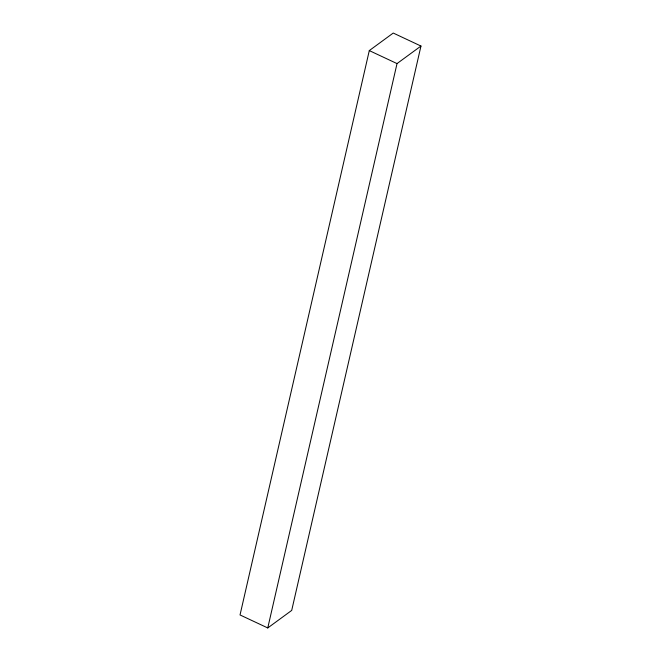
<?xml version="1.0" encoding="UTF-8"?>
<svg xmlns="http://www.w3.org/2000/svg" width="661" height="661" viewBox="0 0 661 661"><rect width="100%" height="100%" fill="white"/><g stroke="black" fill="none" stroke-linecap="round" stroke-linejoin="round"><path stroke-width="0.99" d="M369.292 50.591L240.034 614.953L267.763 627.95L291.708 610.409L420.966 46.047L393.237 33.05L369.292 50.591L397.021 63.588L420.966 46.047M267.763 627.95L397.021 63.588"/></g></svg>
